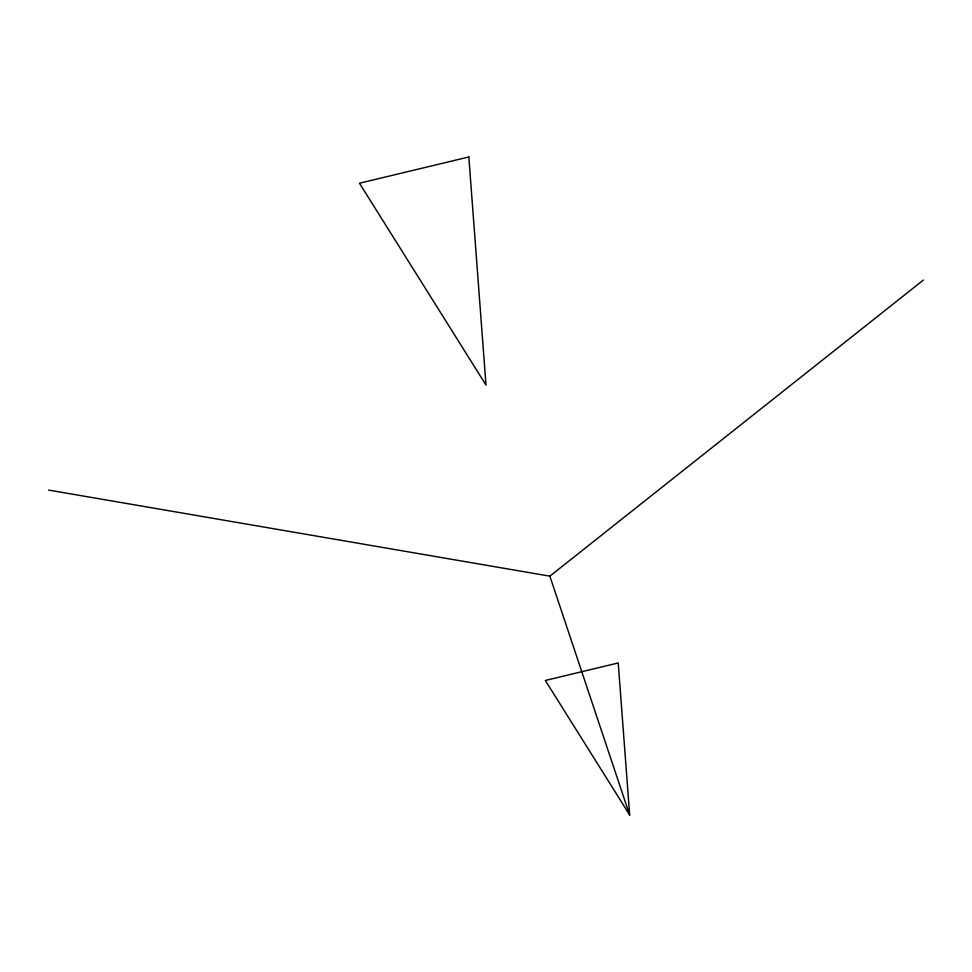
<?xml version="1.0" encoding="UTF-8"?>
<svg xmlns="http://www.w3.org/2000/svg" width="972" height="972" viewBox="0 0 972 972"><rect width="100%" height="100%" fill="white"/><g stroke="black" fill="none" stroke-linecap="round" stroke-linejoin="round"><path stroke-width="1.46" d="M48.6 490.082L549.86 576.165L923.4 280.07M629.674 815.022L545.328 680.461L618.228 662.965L629.674 815.022L549.86 576.165M468.832 156.978L359.482 183.222L486 385.07L468.832 156.978"/></g></svg>
